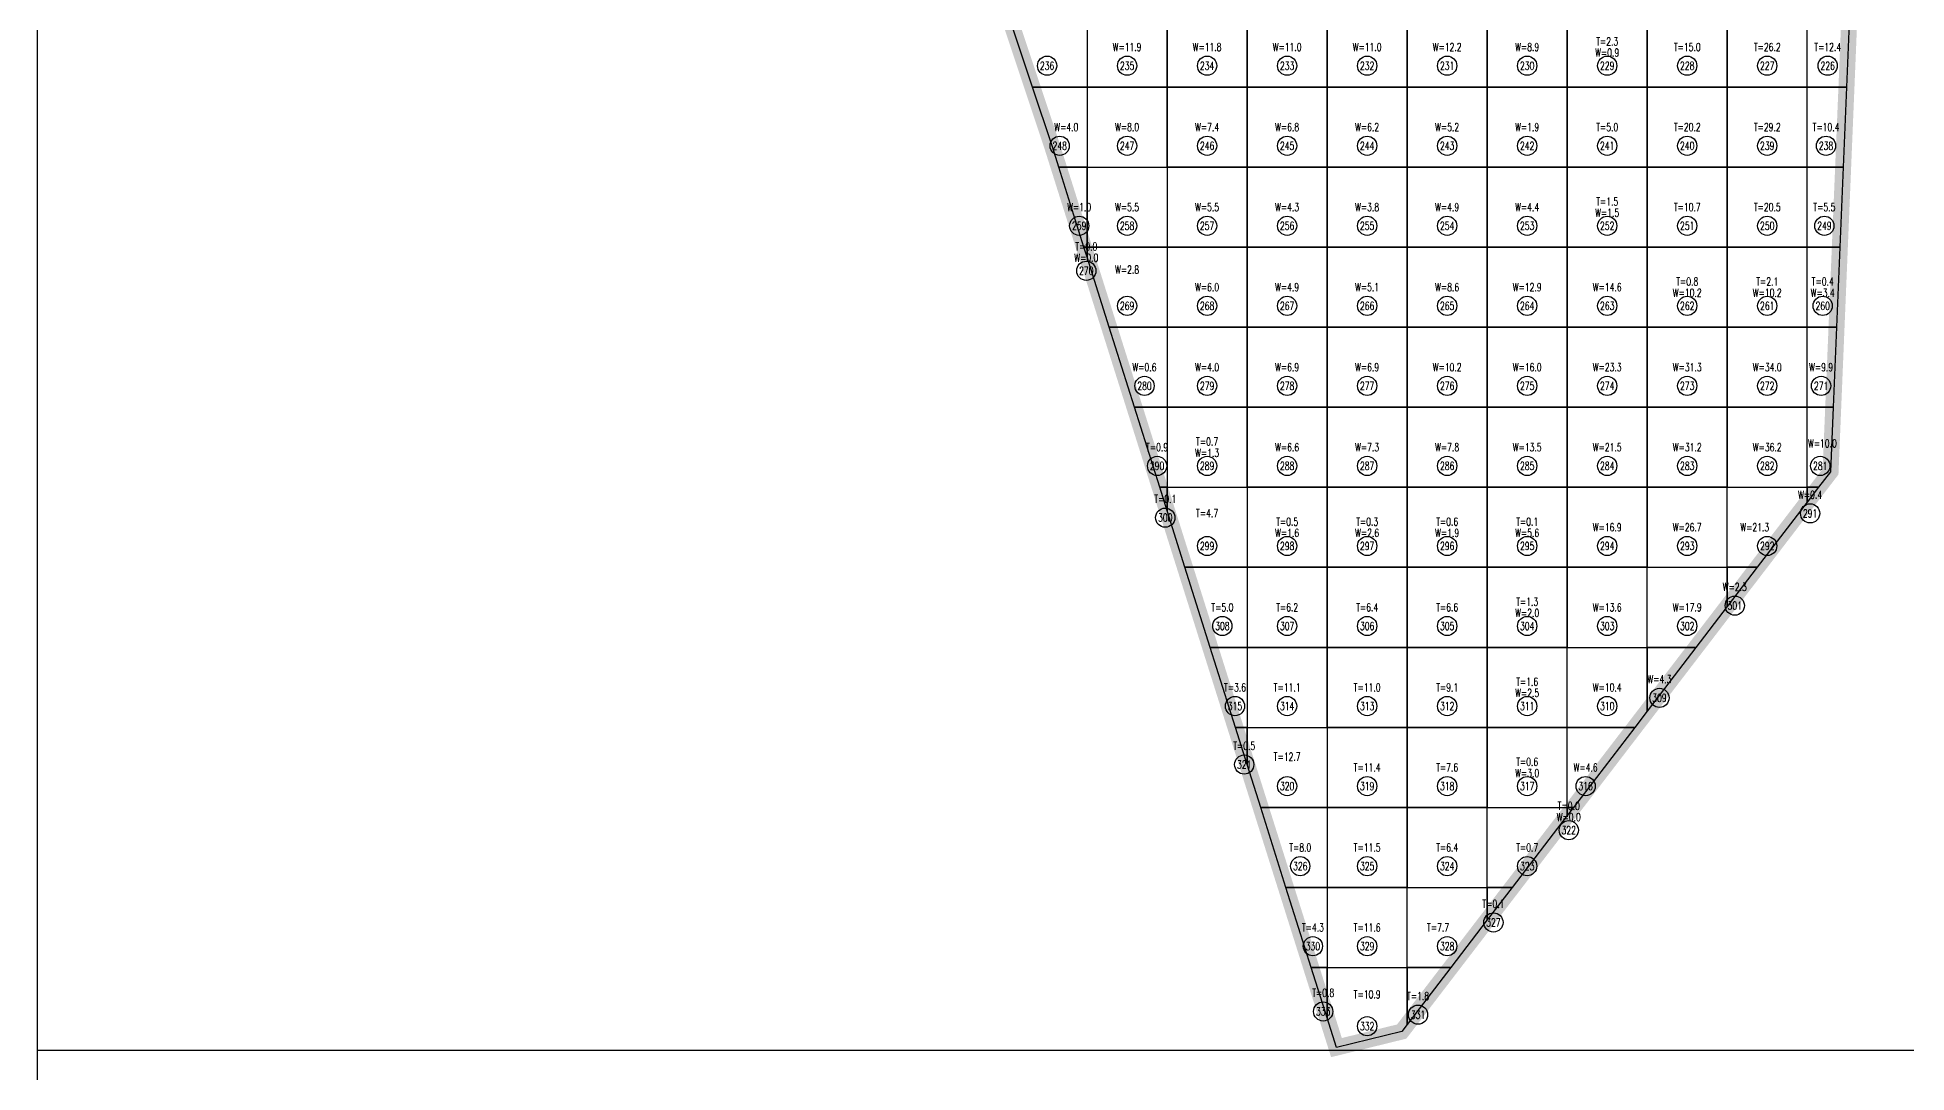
# Model space of a CAD drawing. Extents: x 4283 to 40403, y 1134 to 1764.
# Drawn here: x 8282 to 8365.4, y 1573.1 to 1619.3 of the extents above; entities that cross this region are included whole.
import ezdxf
from ezdxf.enums import TextEntityAlignment as Align

# ---------------------------------------------------------------- set-up
doc = ezdxf.new("R2010")
doc.units = 0
for name, color, linetype in [('tdz_7-5方格网', 2, 'Continuous'), ('tdz_7-5方格网计算', 7, 'Continuous'), ('tdz_土方计算图', 7, 'Continuous'), ('tdz_格田', 6, 'Continuous')]:
    doc.layers.add(name, color=color, linetype=linetype)
doc.styles.add('GLandNum', font='txt_____.ttf', dxfattribs={"width": 0.7, "height": 0.5})

msp = doc.modelspace()

# ---------------------------------------------------------------- linework, layer by layer
at = {"layer": 'tdz_7-5方格网', "linetype": 'Continuous'}
for points in [[(8325.269, 1620.445, 2436.292), (8325.269, 1620.629, 2436.289), (8328.84, 1620.629, 2436.429), (8328.84, 1617.058, 2436.39), (8326.399, 1617.058, 2436.352)], [(8328.84, 1620.629, 2436.429), (8328.84, 1617.058, 2436.39), (8332.412, 1617.058, 2436.191), (8332.412, 1620.629, 2436.294)], [(8332.412, 1620.629, 2436.294), (8332.412, 1617.058, 2436.191), (8335.983, 1617.058, 2435.991), (8335.983, 1620.629, 2436.084)], [(8335.983, 1620.629, 2436.084), (8335.983, 1617.058, 2435.991), (8339.555, 1617.058, 2435.789), (8339.555, 1620.629, 2435.889)], [(8339.555, 1620.629, 2435.889), (8339.555, 1617.058, 2435.789), (8343.126, 1617.058, 2435.64), (8343.126, 1620.629, 2435.714)], [(8343.126, 1620.629, 2435.714), (8343.126, 1617.058, 2435.64), (8346.697, 1617.058, 2435.339), (8346.697, 1620.629, 2435.748)], [(8346.697, 1620.629, 2435.748), (8346.697, 1617.058, 2435.339), (8350.269, 1617.058, 2435.029), (8350.269, 1620.629, 2435.225)], [(8350.269, 1620.629, 2435.225), (8350.269, 1617.058, 2435.029), (8353.84, 1617.058, 2434.469), (8353.84, 1620.629, 2434.706)], [(8353.84, 1620.629, 2434.706), (8353.84, 1617.058, 2434.469), (8357.412, 1617.058, 2433.816), (8357.412, 1620.629, 2434.176)], [(8357.412, 1620.629, 2434.176), (8357.412, 1617.058, 2433.816), (8360.983, 1617.058, 2433.536), (8360.983, 1620.629, 2433.635)], [(8360.983, 1620.629, 2433.635), (8362.881, 1620.629, 2433.626), (8362.733, 1617.058, 2433.849), (8360.983, 1617.058, 2433.536)], [(8326.399, 1617.058, 2436.352), (8328.84, 1617.058, 2436.39), (8328.84, 1613.486, 2436.323), (8327.574, 1613.486, 2436.374), (8327.29, 1614.384, 2436.399)], [(8328.84, 1617.058, 2436.39), (8328.84, 1613.486, 2436.323), (8332.412, 1613.486, 2436.12), (8332.412, 1617.058, 2436.191)], [(8332.412, 1617.058, 2436.191), (8332.412, 1613.486, 2436.12), (8335.983, 1613.486, 2435.928), (8335.983, 1617.058, 2435.991)], [(8335.983, 1617.058, 2435.991), (8335.983, 1613.486, 2435.928), (8339.555, 1613.486, 2435.736), (8339.555, 1617.058, 2435.789)], [(8339.555, 1617.058, 2435.789), (8339.555, 1613.486, 2435.736), (8343.126, 1613.486, 2435.484), (8343.126, 1617.058, 2435.64)], [(8343.126, 1617.058, 2435.64), (8343.126, 1613.486, 2435.484), (8346.697, 1613.486, 2435.348), (8346.697, 1617.058, 2435.339)], [(8346.697, 1617.058, 2435.339), (8346.697, 1613.486, 2435.348), (8350.269, 1613.486, 2435.044), (8350.269, 1617.058, 2435.029)], [(8350.269, 1617.058, 2435.029), (8350.269, 1613.486, 2435.044), (8353.84, 1613.486, 2434.531), (8353.84, 1617.058, 2434.469)], [(8353.84, 1617.058, 2434.469), (8353.84, 1613.486, 2434.531), (8357.412, 1613.486, 2433.934), (8357.412, 1617.058, 2433.816)], [(8357.412, 1617.058, 2433.816), (8357.412, 1613.486, 2433.934), (8360.983, 1613.486, 2433.712), (8360.983, 1617.058, 2433.536)], [(8360.983, 1617.058, 2433.536), (8362.733, 1617.058, 2433.849), (8362.585, 1613.486, 2434.074), (8360.983, 1613.486, 2433.712)], [(8327.574, 1613.486, 2436.374), (8328.84, 1613.486, 2436.323), (8328.84, 1609.915, 2436.271), (8328.701, 1609.915, 2436.273)], [(8328.84, 1609.915, 2436.271), (8328.84, 1613.486, 2436.323), (8332.412, 1613.486, 2436.12), (8332.412, 1609.915, 2436.199)], [(8332.412, 1613.486, 2436.12), (8332.412, 1609.915, 2436.199), (8335.983, 1609.915, 2435.949), (8335.983, 1613.486, 2435.928)], [(8335.983, 1613.486, 2435.928), (8335.983, 1609.915, 2435.949), (8339.555, 1609.915, 2435.717), (8339.555, 1613.486, 2435.736)], [(8339.555, 1613.486, 2435.736), (8339.555, 1609.915, 2435.717), (8343.126, 1609.915, 2435.613), (8343.126, 1613.486, 2435.484)], [(8343.126, 1613.486, 2435.484), (8343.126, 1609.915, 2435.613), (8346.697, 1609.915, 2435.514), (8346.697, 1613.486, 2435.348)], [(8346.697, 1613.486, 2435.348), (8346.697, 1609.915, 2435.514), (8350.269, 1609.915, 2435.388), (8350.269, 1613.486, 2435.044)], [(8350.269, 1613.486, 2435.044), (8350.269, 1609.915, 2435.388), (8353.84, 1609.915, 2434.961), (8353.84, 1613.486, 2434.531)], [(8353.84, 1613.486, 2434.531), (8353.84, 1609.915, 2434.961), (8357.412, 1609.915, 2434.307), (8357.412, 1613.486, 2433.934)], [(8357.412, 1613.486, 2433.934), (8357.412, 1609.915, 2434.307), (8360.983, 1609.915, 2434.213), (8360.983, 1613.486, 2433.712)], [(8360.983, 1613.486, 2433.712), (8362.585, 1613.486, 2434.074), (8362.438, 1609.915, 2434.471), (8360.983, 1609.915, 2434.213)], [(8328.701, 1609.915, 2436.273), (8328.84, 1609.915, 2436.271), (8328.84, 1609.473, 2436.26)], [(8328.84, 1609.473, 2436.26), (8328.84, 1609.915, 2436.271), (8332.412, 1609.915, 2436.199), (8332.412, 1606.343, 2436.194), (8329.828, 1606.343, 2436.171)], [(8332.412, 1609.915, 2436.199), (8332.412, 1606.343, 2436.194), (8335.983, 1606.343, 2436.076), (8335.983, 1609.915, 2435.949)], [(8335.983, 1609.915, 2435.949), (8335.983, 1606.343, 2436.076), (8339.555, 1606.343, 2435.826), (8339.555, 1609.915, 2435.717)], [(8339.555, 1609.915, 2435.717), (8339.555, 1606.343, 2435.826), (8343.126, 1606.343, 2435.714), (8343.126, 1609.915, 2435.613)], [(8343.126, 1609.915, 2435.613), (8343.126, 1606.343, 2435.714), (8346.697, 1606.343, 2435.714), (8346.697, 1609.915, 2435.514)], [(8346.697, 1609.915, 2435.514), (8346.697, 1606.343, 2435.714), (8350.269, 1606.343, 2435.702), (8350.269, 1609.915, 2435.388)], [(8350.269, 1609.915, 2435.388), (8350.269, 1606.343, 2435.702), (8353.84, 1606.343, 2435.744), (8353.84, 1609.915, 2434.961)], [(8353.84, 1609.915, 2434.961), (8353.84, 1606.343, 2435.744), (8357.412, 1606.343, 2435.671), (8357.412, 1609.915, 2434.307)], [(8357.412, 1609.915, 2434.307), (8357.412, 1606.343, 2435.671), (8360.983, 1606.343, 2435.403), (8360.983, 1609.915, 2434.213)], [(8360.983, 1609.915, 2434.213), (8362.438, 1609.915, 2434.471), (8362.29, 1606.343, 2435.108), (8360.983, 1606.343, 2435.403)], [(8329.828, 1606.343, 2436.171), (8332.412, 1606.343, 2436.194), (8332.412, 1602.772, 2436.077), (8330.955, 1602.772, 2436.07)], [(8332.412, 1606.343, 2436.194), (8332.412, 1602.772, 2436.077), (8335.983, 1602.772, 2436.119), (8335.983, 1606.343, 2436.076)], [(8335.983, 1606.343, 2436.076), (8335.983, 1602.772, 2436.119), (8339.555, 1602.772, 2435.953), (8339.555, 1606.343, 2435.826)], [(8339.555, 1606.343, 2435.826), (8339.555, 1602.772, 2435.953), (8343.126, 1602.772, 2435.761), (8343.126, 1606.343, 2435.714)], [(8343.126, 1606.343, 2435.714), (8343.126, 1602.772, 2435.761), (8346.697, 1602.772, 2435.714), (8346.697, 1606.343, 2435.714)], [(8346.697, 1606.343, 2435.714), (8346.697, 1602.772, 2435.714), (8350.269, 1602.772, 2435.714), (8350.269, 1606.343, 2435.702)], [(8350.269, 1606.343, 2435.702), (8350.269, 1602.772, 2435.714), (8353.84, 1602.772, 2435.799), (8353.84, 1606.343, 2435.744)], [(8353.84, 1606.343, 2435.744), (8353.84, 1602.772, 2435.799), (8357.412, 1602.772, 2435.936), (8357.412, 1606.343, 2435.671)], [(8357.412, 1606.343, 2435.671), (8357.412, 1602.772, 2435.936), (8360.983, 1602.772, 2435.725), (8360.983, 1606.343, 2435.403)], [(8360.983, 1606.343, 2435.403), (8362.29, 1606.343, 2435.108), (8362.142, 1602.772, 2435.374), (8360.983, 1602.772, 2435.725)], [(8330.955, 1602.772, 2436.07), (8332.412, 1602.772, 2436.077), (8332.412, 1599.2, 2435.966), (8332.082, 1599.2, 2435.969)], [(8332.412, 1602.772, 2436.077), (8332.412, 1599.2, 2435.966), (8335.983, 1599.2, 2436.001), (8335.983, 1602.772, 2436.119)], [(8335.983, 1602.772, 2436.119), (8335.983, 1599.2, 2436.001), (8339.555, 1599.2, 2436.038), (8339.555, 1602.772, 2435.953)], [(8339.555, 1602.772, 2435.953), (8339.555, 1599.2, 2436.038), (8343.126, 1599.2, 2435.725), (8343.126, 1602.772, 2435.761)], [(8343.126, 1602.772, 2435.761), (8343.126, 1599.2, 2435.725), (8346.697, 1599.2, 2435.61), (8346.697, 1602.772, 2435.714)], [(8346.697, 1602.772, 2435.714), (8346.697, 1599.2, 2435.61), (8350.269, 1599.2, 2435.703), (8350.269, 1602.772, 2435.714)], [(8350.269, 1602.772, 2435.714), (8350.269, 1599.2, 2435.703), (8353.84, 1599.2, 2435.714), (8353.84, 1602.772, 2435.799)], [(8353.84, 1602.772, 2435.799), (8353.84, 1599.2, 2435.714), (8357.412, 1599.2, 2435.869), (8357.412, 1602.772, 2435.936)], [(8357.412, 1602.772, 2435.936), (8357.412, 1599.2, 2435.869), (8360.983, 1599.2, 2435.627), (8360.983, 1602.772, 2435.725)], [(8360.983, 1602.772, 2435.725), (8362.142, 1602.772, 2435.374), (8362.023, 1599.896, 2435.59), (8361.491, 1599.2, 2435.589), (8360.983, 1599.2, 2435.627)], [(8332.082, 1599.2, 2435.969), (8332.412, 1599.2, 2435.966), (8332.412, 1598.156, 2435.939)], [(8332.412, 1598.156, 2435.939), (8332.412, 1599.2, 2435.966), (8335.983, 1599.2, 2436.001), (8335.983, 1595.629, 2435.884), (8333.209, 1595.629, 2435.867)], [(8335.983, 1599.2, 2436.001), (8335.983, 1595.629, 2435.884), (8339.555, 1595.629, 2435.781), (8339.555, 1599.2, 2436.038)], [(8339.555, 1599.2, 2436.038), (8339.555, 1595.629, 2435.781), (8343.126, 1595.629, 2435.54), (8343.126, 1599.2, 2435.725)], [(8343.126, 1599.2, 2435.725), (8343.126, 1595.629, 2435.54), (8346.697, 1595.629, 2435.36), (8346.697, 1599.2, 2435.61)], [(8346.697, 1599.2, 2435.61), (8346.697, 1595.629, 2435.36), (8350.269, 1595.629, 2435.453), (8350.269, 1599.2, 2435.703)], [(8350.269, 1599.2, 2435.703), (8350.269, 1595.629, 2435.453), (8353.84, 1595.629, 2435.701), (8353.84, 1599.2, 2435.714)], [(8353.84, 1599.2, 2435.714), (8353.84, 1595.629, 2435.701), (8357.412, 1595.629, 2435.686), (8357.412, 1599.2, 2435.869)], [(8358.754, 1595.629, 2435.586), (8357.412, 1595.629, 2435.686), (8357.412, 1599.2, 2435.869), (8360.983, 1599.2, 2435.627), (8360.983, 1598.538, 2435.589)], [(8360.983, 1599.2, 2435.627), (8361.491, 1599.2, 2435.589), (8360.983, 1598.538, 2435.589)], [(8333.209, 1595.629, 2435.867), (8335.983, 1595.629, 2435.884), (8335.983, 1592.058, 2435.766), (8334.336, 1592.058, 2435.766)], [(8335.983, 1595.629, 2435.884), (8335.983, 1592.058, 2435.766), (8339.555, 1592.058, 2435.564), (8339.555, 1595.629, 2435.781)], [(8339.555, 1595.629, 2435.781), (8339.555, 1592.058, 2435.564), (8343.126, 1592.058, 2435.365), (8343.126, 1595.629, 2435.54)], [(8343.126, 1595.629, 2435.54), (8343.126, 1592.058, 2435.365), (8346.697, 1592.058, 2435.243), (8346.697, 1595.629, 2435.36)], [(8346.697, 1595.629, 2435.36), (8346.697, 1592.058, 2435.243), (8350.269, 1592.058, 2435.541), (8350.269, 1595.629, 2435.453)], [(8350.269, 1595.629, 2435.453), (8350.269, 1592.058, 2435.541), (8353.84, 1592.058, 2435.676), (8353.84, 1595.629, 2435.701)], [(8356.017, 1592.058, 2435.584), (8353.84, 1592.058, 2435.676), (8353.84, 1595.629, 2435.701), (8357.412, 1595.629, 2435.686), (8357.412, 1593.877, 2435.585)], [(8357.412, 1595.629, 2435.686), (8358.754, 1595.629, 2435.586), (8357.412, 1593.877, 2435.585)], [(8334.336, 1592.058, 2435.766), (8335.983, 1592.058, 2435.766), (8335.983, 1588.486, 2435.714), (8335.463, 1588.486, 2435.714)], [(8335.983, 1592.058, 2435.766), (8335.983, 1588.486, 2435.714), (8339.555, 1588.486, 2435.566), (8339.555, 1592.058, 2435.564)], [(8339.555, 1592.058, 2435.564), (8339.555, 1588.486, 2435.566), (8343.126, 1588.486, 2435.406), (8343.126, 1592.058, 2435.365)], [(8343.126, 1592.058, 2435.365), (8343.126, 1588.486, 2435.406), (8346.697, 1588.486, 2435.377), (8346.697, 1592.058, 2435.243)], [(8346.697, 1592.058, 2435.243), (8346.697, 1588.486, 2435.377), (8350.269, 1588.486, 2435.656), (8350.269, 1592.058, 2435.541)], [(8353.281, 1588.486, 2435.581), (8350.269, 1588.486, 2435.656), (8350.269, 1592.058, 2435.541), (8353.84, 1592.058, 2435.676), (8353.84, 1589.216, 2435.581)], [(8353.84, 1592.058, 2435.676), (8356.017, 1592.058, 2435.584), (8353.84, 1589.216, 2435.581)], [(8335.463, 1588.486, 2435.714), (8335.983, 1588.486, 2435.714), (8335.983, 1586.838, 2435.713)], [(8335.983, 1586.838, 2435.713), (8335.983, 1588.486, 2435.714), (8339.555, 1588.486, 2435.566), (8339.555, 1584.915, 2435.607), (8336.59, 1584.915, 2435.712)], [(8339.555, 1588.486, 2435.566), (8339.555, 1584.915, 2435.607), (8343.126, 1584.915, 2435.446), (8343.126, 1588.486, 2435.406)], [(8343.126, 1588.486, 2435.406), (8343.126, 1584.915, 2435.446), (8346.697, 1584.915, 2435.512), (8346.697, 1588.486, 2435.377)], [(8346.697, 1588.486, 2435.377), (8346.697, 1584.915, 2435.512), (8350.269, 1584.915, 2435.598), (8350.269, 1588.486, 2435.656)], [(8350.269, 1588.486, 2435.656), (8353.281, 1588.486, 2435.581), (8350.544, 1584.915, 2435.577), (8350.269, 1584.915, 2435.598)], [(8336.59, 1584.915, 2435.712), (8339.555, 1584.915, 2435.607), (8339.555, 1581.343, 2435.647), (8337.717, 1581.343, 2435.711)], [(8339.555, 1584.915, 2435.607), (8339.555, 1581.343, 2435.647), (8343.126, 1581.343, 2435.486), (8343.126, 1584.915, 2435.446)], [(8343.126, 1584.915, 2435.446), (8343.126, 1581.343, 2435.486), (8346.697, 1581.343, 2435.61), (8346.697, 1584.915, 2435.512)], [(8347.808, 1581.343, 2435.574), (8346.697, 1581.343, 2435.61), (8346.697, 1584.915, 2435.512), (8350.269, 1584.915, 2435.598), (8350.269, 1584.555, 2435.577)], [(8350.269, 1584.915, 2435.598), (8350.544, 1584.915, 2435.577), (8350.269, 1584.555, 2435.577)], [(8337.717, 1581.343, 2435.711), (8339.555, 1581.343, 2435.647), (8339.555, 1577.772, 2435.687), (8338.844, 1577.772, 2435.71)], [(8339.555, 1581.343, 2435.647), (8339.555, 1577.772, 2435.687), (8343.126, 1577.772, 2435.526), (8343.126, 1581.343, 2435.486)], [(8345.071, 1577.772, 2435.571), (8343.126, 1577.772, 2435.526), (8343.126, 1581.343, 2435.486), (8346.697, 1581.343, 2435.61), (8346.697, 1579.894, 2435.574)], [(8346.697, 1581.343, 2435.61), (8347.808, 1581.343, 2435.574), (8346.697, 1579.894, 2435.574)], [(8338.844, 1577.772, 2435.71), (8339.555, 1577.772, 2435.687), (8339.555, 1575.521, 2435.709)], [(8339.555, 1575.521, 2435.709), (8339.555, 1577.772, 2435.687), (8343.126, 1577.772, 2435.526), (8343.126, 1575.233, 2435.569), (8342.883, 1574.916, 2435.569), (8339.971, 1574.2, 2435.709)], [(8343.126, 1577.772, 2435.526), (8345.071, 1577.772, 2435.571), (8343.126, 1575.233, 2435.569)]]:
    msp.add_polyline3d(points, close=True, dxfattribs=at)
at = {"layer": 'tdz_7-5方格网计算', "color": 7, "linetype": 'Continuous'}
for centre in [(8327.055, 1618.01), (8330.626, 1618.01), (8334.197, 1618.01), (8337.769, 1618.01), (8341.34, 1618.01), (8344.912, 1618.01), (8348.483, 1618.01), (8352.055, 1618.01), (8355.626, 1618.01), (8359.197, 1618.01), (8361.895, 1618.01), (8327.619, 1614.438), (8330.626, 1614.438), (8334.197, 1614.438), (8337.769, 1614.438), (8341.34, 1614.438), (8344.912, 1614.438), (8348.483, 1614.438), (8352.055, 1614.438), (8355.626, 1614.438), (8359.197, 1614.438), (8361.821, 1614.438), (8328.489, 1610.867), (8330.626, 1610.867), (8334.197, 1610.867), (8337.769, 1610.867), (8341.34, 1610.867), (8344.912, 1610.867), (8348.483, 1610.867), (8352.055, 1610.867), (8355.626, 1610.867), (8359.197, 1610.867), (8361.747, 1610.867), (8328.805, 1608.86), (8330.626, 1607.296), (8334.197, 1607.296), (8337.769, 1607.296), (8341.34, 1607.296), (8344.912, 1607.296), (8348.483, 1607.296), (8352.055, 1607.296), (8355.626, 1607.296), (8359.197, 1607.296), (8361.673, 1607.296), (8331.402, 1603.724), (8334.197, 1603.724), (8337.769, 1603.724), (8341.34, 1603.724), (8344.912, 1603.724), (8348.483, 1603.724), (8352.055, 1603.724), (8355.626, 1603.724), (8359.197, 1603.724), (8361.6, 1603.724), (8331.965, 1600.153), (8334.197, 1600.153), (8337.769, 1600.153), (8341.34, 1600.153), (8344.912, 1600.153), (8348.483, 1600.153), (8352.055, 1600.153), (8355.626, 1600.153), (8359.197, 1600.153), (8361.563, 1600.153), (8332.329, 1597.845), (8361.11, 1598.036), (8334.197, 1596.581), (8337.769, 1596.581), (8341.34, 1596.581), (8344.912, 1596.581), (8348.483, 1596.581), (8352.055, 1596.581), (8355.626, 1596.581), (8359.197, 1596.581), (8357.747, 1593.92), (8334.878, 1593.01), (8337.769, 1593.01), (8341.34, 1593.01), (8344.912, 1593.01), (8348.483, 1593.01), (8352.055, 1593.01), (8355.626, 1593.01), (8354.385, 1589.804), (8335.441, 1589.438), (8337.769, 1589.438), (8341.34, 1589.438), (8344.912, 1589.438), (8348.483, 1589.438), (8352.055, 1589.438), (8335.853, 1586.829), (8337.769, 1585.867), (8341.34, 1585.867), (8344.912, 1585.867), (8348.483, 1585.867), (8351.091, 1585.867), (8350.338, 1583.902), (8338.354, 1582.296), (8341.34, 1582.296), (8344.912, 1582.296), (8348.483, 1582.296), (8346.975, 1579.785), (8338.918, 1578.724), (8341.34, 1578.724), (8344.912, 1578.724), (8339.377, 1575.813), (8343.612, 1575.669), (8341.34, 1575.153)]:
    msp.add_circle(centre, 0.429, dxfattribs=at)
at = {"layer": 'tdz_土方计算图', "linetype": 'Continuous'}
for points in [[(8281.99, 1514.092), (8281.99, 1514.092), (8281.99, 1674.092), (8281.99, 1674.092)], [(8281.99, 1574.092), (8411.99, 1574.092)]]:
    msp.add_lwpolyline(points, dxfattribs=at)
at = {"layer": 'tdz_格田', "linetype": 'Continuous', "lineweight": 60, "const_width": 0.714}
msp.add_lwpolyline([(8339.971, 1574.2), (8327.29, 1614.384), (8307.412, 1673.984), (8378.462, 1651.657), (8385.668, 1646.03), (8386.568, 1636.353), (8363.149, 1627.126), (8362.023, 1599.896), (8342.883, 1574.916), (8339.971, 1574.2)], close=True, dxfattribs=at)

# ---------------------------------------------------------------- texts
at = {"layer": 'tdz_7-5方格网计算', "color": 173, "linetype": 'Continuous', "style": 'GLandNum', "width": 0.7}
for s, p in [('W=11.9', (8330.626, 1618.843)), ('W=11.8', (8334.197, 1618.843)), ('W=11.0', (8337.769, 1618.843)), ('W=11.0', (8341.34, 1618.843)), ('W=12.2', (8344.912, 1618.843)), ('W=8.9', (8348.483, 1618.843)), ('W=0.9', (8352.055, 1618.593)), ('W=4.0', (8327.913, 1615.272)), ('W=8.0', (8330.626, 1615.272)), ('W=7.4', (8334.197, 1615.272)), ('W=6.8', (8337.769, 1615.272)), ('W=6.2', (8341.34, 1615.272)), ('W=5.2', (8344.912, 1615.272)), ('W=1.9', (8348.483, 1615.272)), ('W=1.0', (8328.489, 1611.7)), ('W=5.5', (8330.626, 1611.7)), ('W=5.5', (8334.197, 1611.7)), ('W=4.3', (8337.769, 1611.7)), ('W=3.8', (8341.34, 1611.7)), ('W=4.9', (8344.912, 1611.7)), ('W=4.4', (8348.483, 1611.7)), ('W=1.5', (8352.055, 1611.45)), ('W=0.0', (8328.805, 1609.444)), ('W=2.8', (8330.626, 1608.911)), ('W=6.0', (8334.197, 1608.129)), ('W=4.9', (8337.769, 1608.129)), ('W=5.1', (8341.34, 1608.129)), ('W=8.6', (8344.912, 1608.129)), ('W=12.9', (8348.483, 1608.129)), ('W=14.6', (8352.055, 1608.129)), ('W=10.2', (8355.626, 1607.879)), ('W=10.2', (8359.197, 1607.879)), ('W=3.4', (8361.673, 1607.879)), ('W=0.6', (8331.402, 1604.558)), ('W=4.0', (8334.197, 1604.558)), ('W=6.9', (8337.769, 1604.558)), ('W=6.9', (8341.34, 1604.558)), ('W=10.2', (8344.912, 1604.558)), ('W=16.0', (8348.483, 1604.558)), ('W=23.3', (8352.055, 1604.558)), ('W=31.3', (8355.626, 1604.558)), ('W=34.0', (8359.197, 1604.558)), ('W=9.9', (8361.6, 1604.558)), ('W=6.6', (8337.769, 1600.986)), ('W=7.3', (8341.34, 1600.986)), ('W=7.8', (8344.912, 1600.986)), ('W=13.5', (8348.483, 1600.986)), ('W=21.5', (8352.055, 1600.986)), ('W=31.2', (8355.626, 1600.986)), ('W=36.2', (8359.197, 1600.986)), ('W=10.0', (8361.66, 1601.16)), ('W=1.3', (8334.197, 1600.736)), ('W=0.4', (8361.11, 1598.869)), ('W=1.6', (8337.769, 1597.165)), ('W=2.6', (8341.34, 1597.165)), ('W=1.9', (8344.912, 1597.165)), ('W=5.6', (8348.483, 1597.165)), ('W=16.9', (8352.055, 1597.415)), ('W=26.7', (8355.626, 1597.415)), ('W=21.3', (8358.64, 1597.415)), ('W=2.3', (8357.747, 1594.753)), ('W=2.0', (8348.483, 1593.593)), ('W=13.6', (8352.055, 1593.843)), ('W=17.9', (8355.626, 1593.843)), ('W=2.5', (8348.483, 1590.022)), ('W=10.4', (8352.055, 1590.272)), ('W=4.3', (8354.385, 1590.637)), ('W=4.6', (8351.091, 1586.7)), ('W=3.0', (8348.483, 1586.45)), ('W=0.0', (8350.338, 1584.485))]:
    msp.add_text(s, height=0.3571, dxfattribs=at).set_placement(p, align=Align.MIDDLE_CENTER)
at = {"layer": 'tdz_7-5方格网计算', "color": 2, "linetype": 'Continuous', "style": 'GLandNum', "width": 0.7}
for s, p in [('T=2.3', (8352.055, 1619.093)), ('T=15.0', (8355.626, 1618.843)), ('T=26.2', (8359.197, 1618.843)), ('T=12.4', (8361.895, 1618.843)), ('T=5.0', (8352.055, 1615.272)), ('T=20.2', (8355.626, 1615.272)), ('T=29.2', (8359.197, 1615.272)), ('T=10.4', (8361.821, 1615.272)), ('T=1.5', (8352.055, 1611.95)), ('T=10.7', (8355.626, 1611.7)), ('T=20.5', (8359.197, 1611.7)), ('T=5.5', (8361.747, 1611.7)), ('T=0.0', (8328.805, 1609.944)), ('T=0.8', (8355.626, 1608.379)), ('T=2.1', (8359.197, 1608.379)), ('T=0.4', (8361.673, 1608.379)), ('T=0.9', (8331.965, 1600.986)), ('T=0.7', (8334.197, 1601.236)), ('T=0.1', (8332.329, 1598.678)), ('T=4.7', (8334.197, 1598.046)), ('T=0.5', (8337.769, 1597.665)), ('T=0.3', (8341.34, 1597.665)), ('T=0.6', (8344.912, 1597.665)), ('T=0.1', (8348.483, 1597.665)), ('T=5.0', (8334.878, 1593.843)), ('T=6.2', (8337.769, 1593.843)), ('T=6.4', (8341.34, 1593.843)), ('T=6.6', (8344.912, 1593.843)), ('T=1.3', (8348.483, 1594.093)), ('T=3.6', (8335.441, 1590.272)), ('T=11.1', (8337.769, 1590.272)), ('T=11.0', (8341.34, 1590.272)), ('T=9.1', (8344.912, 1590.272)), ('T=1.6', (8348.483, 1590.522)), ('T=0.5', (8335.853, 1587.662)), ('T=12.7', (8337.769, 1587.181)), ('T=11.4', (8341.34, 1586.7)), ('T=7.6', (8344.912, 1586.7)), ('T=0.6', (8348.483, 1586.95)), ('T=0.0', (8350.338, 1584.985)), ('T=8.0', (8338.354, 1583.129)), ('T=11.5', (8341.34, 1583.129)), ('T=6.4', (8344.912, 1583.129)), ('T=0.7', (8348.483, 1583.129)), ('T=0.1', (8346.975, 1580.619)), ('T=4.3', (8338.918, 1579.558)), ('T=11.6', (8341.34, 1579.558)), ('T=7.7', (8344.505, 1579.558)), ('T=0.8', (8339.377, 1576.647)), ('T=10.9', (8341.34, 1576.575)), ('T=1.8', (8343.612, 1576.502))]:
    msp.add_text(s, height=0.3571, dxfattribs=at).set_placement(p, align=Align.MIDDLE_CENTER)
at = {"layer": 'tdz_7-5方格网计算', "color": 7, "linetype": 'Continuous', "style": 'GLandNum', "width": 0.7}
for s, p in [('236', (8327.055, 1618.01)), ('235', (8330.626, 1618.01)), ('234', (8334.197, 1618.01)), ('233', (8337.769, 1618.01)), ('232', (8341.34, 1618.01)), ('231', (8344.912, 1618.01)), ('230', (8348.483, 1618.01)), ('229', (8352.055, 1618.01)), ('228', (8355.626, 1618.01)), ('227', (8359.197, 1618.01)), ('226', (8361.895, 1618.01)), ('248', (8327.619, 1614.438)), ('247', (8330.626, 1614.438)), ('246', (8334.197, 1614.438)), ('245', (8337.769, 1614.438)), ('244', (8341.34, 1614.438)), ('243', (8344.912, 1614.438)), ('242', (8348.483, 1614.438)), ('241', (8352.055, 1614.438)), ('240', (8355.626, 1614.438)), ('239', (8359.197, 1614.438)), ('238', (8361.821, 1614.438)), ('259', (8328.489, 1610.867)), ('258', (8330.626, 1610.867)), ('257', (8334.197, 1610.867)), ('256', (8337.769, 1610.867)), ('255', (8341.34, 1610.867)), ('254', (8344.912, 1610.867)), ('253', (8348.483, 1610.867)), ('252', (8352.055, 1610.867)), ('251', (8355.626, 1610.867)), ('250', (8359.197, 1610.867)), ('249', (8361.747, 1610.867)), ('270', (8328.805, 1608.86)), ('269', (8330.626, 1607.296)), ('268', (8334.197, 1607.296)), ('267', (8337.769, 1607.296)), ('266', (8341.34, 1607.296)), ('265', (8344.912, 1607.296)), ('264', (8348.483, 1607.296)), ('263', (8352.055, 1607.296)), ('262', (8355.626, 1607.296)), ('261', (8359.197, 1607.296)), ('260', (8361.673, 1607.296)), ('280', (8331.402, 1603.724)), ('279', (8334.197, 1603.724)), ('278', (8337.769, 1603.724)), ('277', (8341.34, 1603.724)), ('276', (8344.912, 1603.724)), ('275', (8348.483, 1603.724)), ('274', (8352.055, 1603.724)), ('273', (8355.626, 1603.724)), ('272', (8359.197, 1603.724)), ('271', (8361.6, 1603.724)), ('290', (8331.965, 1600.153)), ('289', (8334.197, 1600.153)), ('288', (8337.769, 1600.153)), ('287', (8341.34, 1600.153)), ('286', (8344.912, 1600.153)), ('285', (8348.483, 1600.153)), ('284', (8352.055, 1600.153)), ('283', (8355.626, 1600.153)), ('282', (8359.197, 1600.153)), ('281', (8361.563, 1600.153)), ('300', (8332.329, 1597.845)), ('291', (8361.11, 1598.036)), ('299', (8334.197, 1596.581)), ('298', (8337.769, 1596.581)), ('297', (8341.34, 1596.581)), ('296', (8344.912, 1596.581)), ('295', (8348.483, 1596.581)), ('294', (8352.055, 1596.581)), ('293', (8355.626, 1596.581)), ('292', (8359.197, 1596.581)), ('301', (8357.747, 1593.92)), ('308', (8334.878, 1593.01)), ('307', (8337.769, 1593.01)), ('306', (8341.34, 1593.01)), ('305', (8344.912, 1593.01)), ('304', (8348.483, 1593.01)), ('303', (8352.055, 1593.01)), ('302', (8355.626, 1593.01)), ('315', (8335.441, 1589.438)), ('314', (8337.769, 1589.438)), ('313', (8341.34, 1589.438)), ('312', (8344.912, 1589.438)), ('311', (8348.483, 1589.438)), ('310', (8352.055, 1589.438)), ('309', (8354.385, 1589.804)), ('321', (8335.853, 1586.829)), ('320', (8337.769, 1585.867)), ('319', (8341.34, 1585.867)), ('318', (8344.912, 1585.867)), ('317', (8348.483, 1585.867)), ('316', (8351.091, 1585.867)), ('322', (8350.338, 1583.902)), ('326', (8338.354, 1582.296)), ('325', (8341.34, 1582.296)), ('324', (8344.912, 1582.296)), ('323', (8348.483, 1582.296)), ('327', (8346.975, 1579.785)), ('330', (8338.918, 1578.724)), ('329', (8341.34, 1578.724)), ('328', (8344.912, 1578.724)), ('333', (8339.377, 1575.813)), ('332', (8341.34, 1575.153)), ('331', (8343.612, 1575.669))]:
    msp.add_text(s, height=0.3571, dxfattribs=at).set_placement(p, align=Align.MIDDLE_CENTER)

doc.saveas('drawing.dxf')
